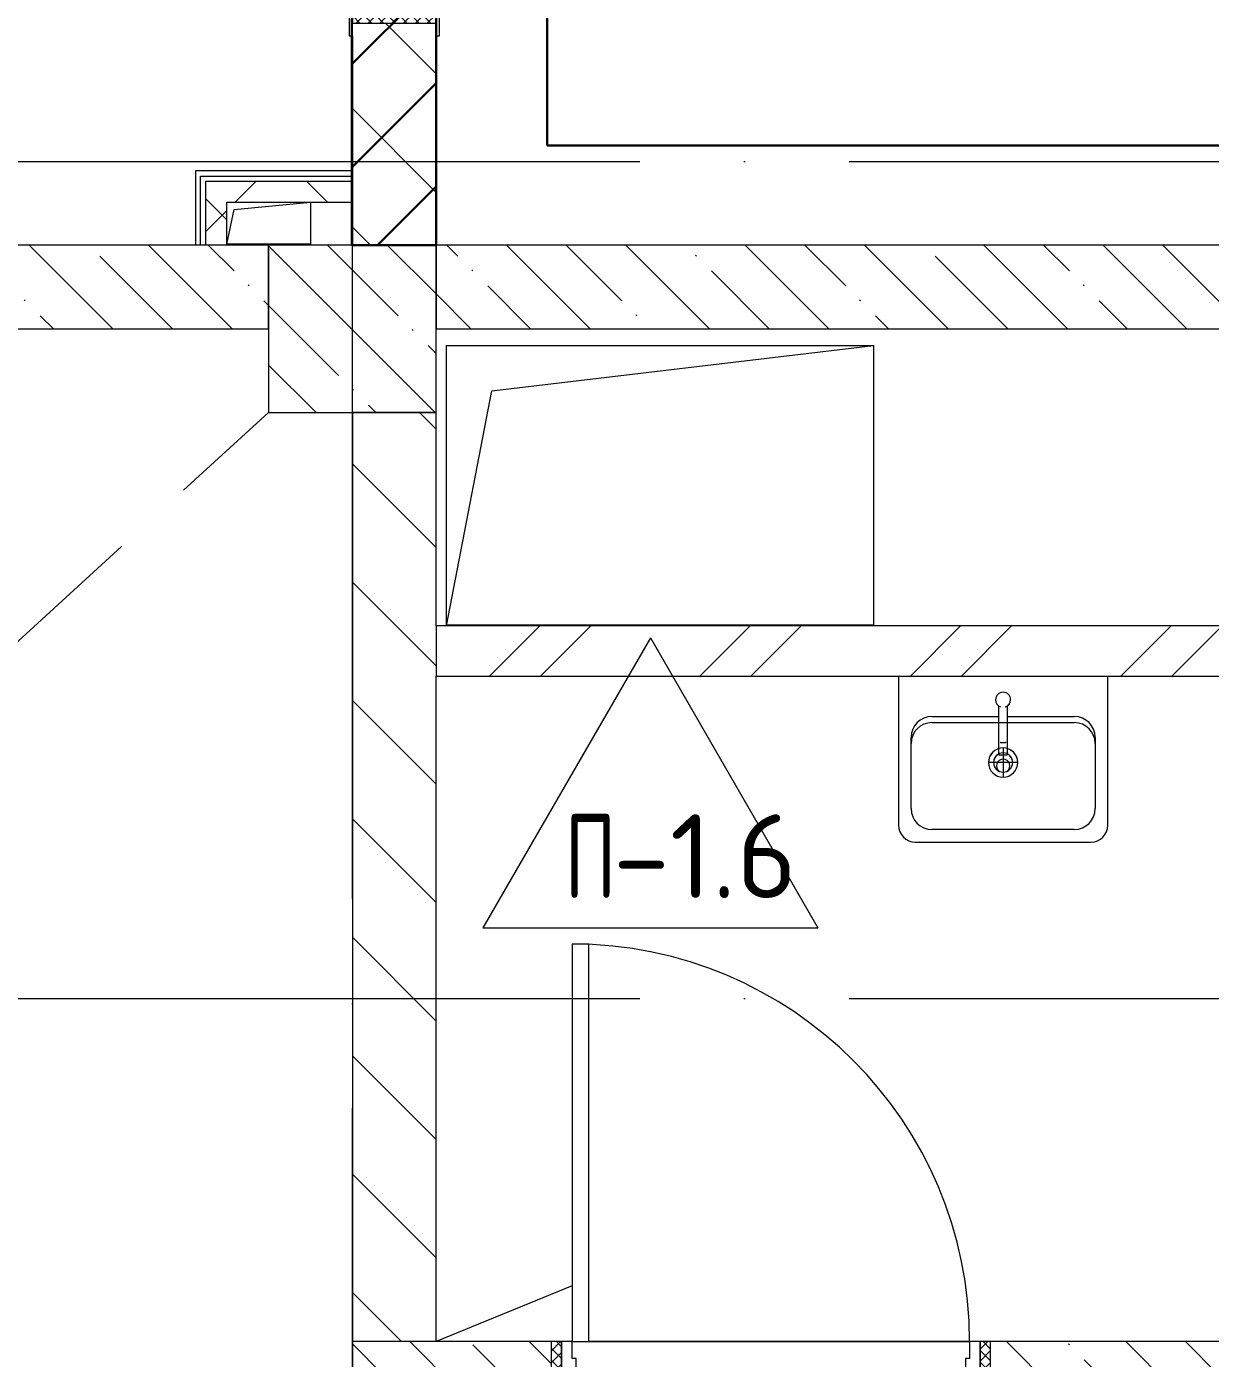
# Model space of a CAD drawing. Header units: millimetres. Extents: x -592259 to 288321, y -552984 to 293768.
# Drawn here: x 163775 to 166603, y -215891 to -212709 of the extents above; entities that cross this region are included whole.
import ezdxf

# ---------------------------------------------------------------- set-up
doc = ezdxf.new("R2010")
doc.units = ezdxf.units.MM
doc.linetypes.add('ADSK_Линия сетки', pattern=[2500, 2000, -250, 0, -250])
doc.linetypes.add('Штриховая', pattern=[600, 400, -200])
for name, color, linetype, lineweight in [('0.1) Блок 3 вып', 6, 'Continuous', 30), ('4) Штукатурка', 6, 'Continuous', 30), ('4.5) Штук Гипсовая по ЖБ', 6, 'Continuous', 30), ('A-DETL-____-OTLN', 250, 'Continuous', 5), ('A-DETL-GENF-OTLN', 250, 'Continuous', 5), ('A-DOOR-____-MCUT', 250, 'Continuous', 5), ('A-DOOR-____-OTLN', 250, 'Continuous', 5), ('A-DOOR-FRAM-MCUT', 250, 'Continuous', 5), ('A-DOOR-FRAM-OTLN', 250, 'Continuous', 5), ('A-FLOR-____-IDEN', 250, 'Continuous', 9), ('A-FLOR-____-OTLN', 250, 'Continuous', 9), ('A-GLAZ-____-OTLN', 250, 'Continuous', 5), ('A-WALL-____-MCUT', 250, 'Continuous', 13), ('A-WALL-____-PATT', 250, 'Continuous', 13), ('A-WALL-FNSH-MCUT', 250, 'Continuous', 13), ('I-WALL-____-OTLN', 250, 'Continuous', 9), ('P-SANR-FIXT-OTLN', 250, 'Continuous', 9), ('S-COLS-____-MCUT', 250, 'Continuous', 25), ('S-COLS-____-OTLN', 250, 'Continuous', 9), ('S-GRID-____-OTLN', 250, 'Continuous', 9)]:
    doc.layers.add(name, color=color, linetype=linetype, lineweight=lineweight)
doc.styles.add('ISOCPEUR_2', font='isocpeur.ttf', dxfattribs={"height": 160})
pattern_1 = [(135, (28052.9, -258555.93), (-141.42136, -141.42136), [])]
pattern_2 = [(135, (28052.9, -258555.93), (-142.5612, -142.5612), []), (135, (28195.47, -258555.93), (-142.5612, -142.5612), [252.016, -50.403, 3.353, -47.05])]
pattern_3 = [(45, (28052.9, -258555.93), (-141.42136, 141.42136), []), (135, (28052.9, -258555.93), (-141.42136, -141.42136), [])]

# ---------------------------------------------------------------- blocks, each defined once
blk = doc.blocks.new('Дверь_СКБ_2Ст_Внутренняя1 - Н_ВВ-10_2_2200x2600h_Фрамуга сверху 2 EIW 15-42979487-АР1_Маркировочный план 3 этажа секция 2_3')
at = {"layer": 'A-DOOR-____-OTLN'}
h = blk.add_hatch(dxfattribs=at)
h.set_pattern_fill('FP_12', color=256, style=0, pattern_type=2)
h.set_pattern_definition([(135, (1201.41, 164.685), (-14.1421, -14.1421), []), (225, (1201.41, 164.685), (14.1421, -14.1421), [])])
h.paths.add_polyline_path([(1112.5, -100), (1112.5, 100), (1087.5, 100), (1087.5, -100)])
at = {"layer": 'A-DOOR-FRAM-OTLN'}
h = blk.add_hatch(dxfattribs=at)
h.set_pattern_fill('FP_13', color=256, style=0, pattern_type=2)
h.set_pattern_definition([(45, (-921.384, 164.685), (-14.1421, 14.1421), []), (135, (-921.384, 164.685), (-14.1421, -14.1421), [])])
h.paths.add_polyline_path([(-1062.5, 93.9), (-1062.5, 100), (-1087.5, 100), (-1087.5, -100), (-1062.5, -100), (-1062.5, 60)])
at = {"layer": 'A-DOOR-____-MCUT'}
for p, q in [((-937.5, 1050), (-937.5, 100)), ((-897.5, 1050), (-937.5, 1050)), ((-897.5, 100), (-897.5, 1050)), ((962.5, 1050), (922.5, 1050)), ((922.5, 1050), (922.5, 100)), ((962.5, 100), (962.5, 1050)), ((-937.5, 100), (-897.5, 100)), ((922.5, 100), (962.5, 100))]:
    blk.add_line(p, q, dxfattribs=at)
at = {"layer": 'A-DOOR-____-OTLN'}
for centre, start, end in [((-937.5, 100), 0, 90), ((962.5, 100), 90, 180)]:
    blk.add_arc(centre, 950, start, end, dxfattribs=at)
at = {"layer": 'A-DOOR-FRAM-MCUT'}
for p, q in [((-1047.5, 108), (-1117.5, 108)), ((-1117.5, 108), (-1117.5, 100)), ((-1117.5, 100), (-1047.5, 100)), ((-1062.5, 100), (-1087.5, 100)), ((-1087.5, 100), (-1087.5, -100)), ((-937.5, 100), (-1062.5, 100)), ((-1062.5, 100), (-1062.5, 20)), ((-1062.5, -100), (-1062.5, 100)), ((-1047.5, 100), (-1062.5, 100)), ((-1062.5, 100), (-1062.5, 99)), ((-1062.5, 99), (-1047.5, 99)), ((-1047.5, 100), (-1047.5, 108)), ((-1047.5, 99), (-1047.5, 100)), ((-937.5, 60), (-937.5, 100)), ((962.5, 100), (962.5, 60)), ((1087.5, 100), (962.5, 100)), ((1142.5, 108), (1072.5, 108)), ((1072.5, 108), (1072.5, 100)), ((1087.5, 100), (1072.5, 100)), ((1072.5, 100), (1072.5, 99)), ((1072.5, 100), (1142.5, 100)), ((1072.5, 99), (1087.5, 99)), ((1087.5, 20), (1087.5, 100)), ((1112.5, 100), (1087.5, 100)), ((1087.5, 100), (1087.5, -100)), ((1087.5, 99), (1087.5, 100)), ((1112.5, -100), (1112.5, 100)), ((1142.5, 100), (1142.5, 108)), ((-927.5, 60), (-937.5, 60)), ((-927.5, 20), (-927.5, 60)), ((962.5, 60), (952.5, 60)), ((952.5, 60), (952.5, 20)), ((-1062.5, 20), (-927.5, 20)), ((-1047.5, 20), (-1062.5, 20)), ((-1062.5, 20), (-1062.5, -100)), ((-1047.5, -100), (-1047.5, 20)), ((952.5, 20), (1087.5, 20)), ((1087.5, 20), (1072.5, 20)), ((1072.5, 20), (1072.5, -100)), ((1087.5, -100), (1087.5, 20)), ((-1047.5, -100), (-1117.5, -100)), ((-1117.5, -100), (-1117.5, -108)), ((-1117.5, -108), (-1047.5, -108)), ((-1087.5, -100), (-1062.5, -100)), ((-1062.5, -100), (-1047.5, -100)), ((-1047.5, -108), (-1047.5, -100)), ((1072.5, -100), (1087.5, -100)), ((1142.5, -100), (1072.5, -100)), ((1072.5, -100), (1072.5, -108)), ((1072.5, -108), (1142.5, -108)), ((1087.5, -100), (1112.5, -100)), ((1142.5, -108), (1142.5, -100))]:
    blk.add_line(p, q, dxfattribs=at)
blk = doc.blocks.new('Дверь_СКБ_1Ст - Д-19п_1050x2100h_С_У персонала_ ПУИ-39094330-АР1_Маркировочный план 3 этажа секция 2_3')
at = {"layer": 'A-DOOR-____-OTLN'}
h = blk.add_hatch(dxfattribs=at)
h.set_pattern_fill('FP_36', color=256, style=0, pattern_type=2)
h.set_pattern_definition([(135, (1776.41, 164.685), (-14.14214, -14.14214), []), (225, (1776.41, 164.685), (14.14214, -14.14214), [])])
h.paths.add_polyline_path([(512.5, 20), (537.5, 20), (537.5, 100), (512.5, 100)])
at = {"layer": 'A-DOOR-FRAM-OTLN'}
h = blk.add_hatch(dxfattribs=at)
h.set_pattern_fill('FP_37', color=256, style=0, pattern_type=2)
h.set_pattern_definition([(45, (-346.384, 164.685), (-14.1421, 14.1421), []), (135, (-346.384, 164.685), (-14.1421, -14.1421), [])])
h.paths.add_polyline_path([(-512.5, 20), (-487.5, 20), (-487.5, 100), (-512.5, 100)])
at = {"layer": 'A-DOOR-____-MCUT'}
for p, q in [((-462.5, 1050), (-462.5, 100)), ((-422.5, 1050), (-462.5, 1050)), ((-422.5, 100), (-422.5, 1050)), ((-462.5, 100), (-422.5, 100))]:
    blk.add_line(p, q, dxfattribs=at)
at = {"layer": 'A-DOOR-____-OTLN'}
blk.add_arc((-462.5, 100), 950, 360, 90, dxfattribs=at)
at = {"layer": 'A-DOOR-FRAM-MCUT'}
for p, q in [((-487.5, 100), (-512.5, 100)), ((-512.5, 100), (-512.5, 20)), ((-462.5, 100), (-487.5, 100)), ((-487.5, 100), (-487.5, 20)), ((-487.5, 20), (-487.5, 100)), ((-462.5, 60), (-462.5, 100)), ((487.5, 100), (487.5, 60)), ((512.5, 100), (487.5, 100)), ((512.5, 20), (512.5, 100)), ((537.5, 100), (512.5, 100)), ((512.5, 100), (512.5, 20)), ((537.5, 20), (537.5, 100)), ((-452.5, 60), (-462.5, 60)), ((-452.5, 20), (-452.5, 60)), ((487.5, 60), (477.5, 60)), ((477.5, 60), (477.5, 20)), ((-512.5, 20), (-487.5, 20)), ((-487.5, 20), (-452.5, 20)), ((477.5, 20), (512.5, 20)), ((512.5, 20), (537.5, 20))]:
    blk.add_line(p, q, dxfattribs=at)
blk = doc.blocks.new('_Wn_-As_OpeningMEP_floor__Rectangular - _Wn_-As_OpeningMEP_floor__Rectangular-37748893-АР1_Маркировочный план 3 этажа секция 2_3')
at = {"layer": 'A-DETL-GENF-OTLN', "lineweight": 5}
for p, q in [((-402, 277), (510, 385)), ((-510, -285), (-402, 277))]:
    blk.add_line(p, q, dxfattribs=at)
blk = doc.blocks.new('_Wn_-As_OpeningMEP_floor__Rectangular - _Wn_-As_OpeningMEP_floor__Rectangular-35307840-АР1_Маркировочный план 3 этажа секция 2_3')
at = {"layer": 'A-DETL-GENF-OTLN', "lineweight": 5}
for p, q in [((-82.3, 82.3), (100, 100)), ((-100, 0), (-82.3, 82.3))]:
    blk.add_line(p, q, dxfattribs=at)
blk = doc.blocks.new('Раковина_АИ_3D_Рен_МГН_Santek Neo 50 - Раковина 500x400x170-V197-АР1_Маркировочный план 3 этажа секция 2_3')
at = {"layer": 'P-SANR-FIXT-OTLN', "lineweight": 5}
for p, q in [((-250, 21.3), (-250, -335)), ((250, -335), (250, 21.3)), ((-10, -167), (-10, -49.9)), ((10, -50), (10, -167)), ((-170, -75), (-10, -75)), ((-170, -89.7), (170, -89.7)), ((10, -75), (170, -75)), ((-220, -295), (-220, -125)), ((220, -125), (220, -295)), ((-220, -295), (-220, -139.7)), ((-5.9, -137), (-7, -137)), ((-7, -137), (-7, -137)), ((-5.9, -137), (5.9, -137)), ((0, -150), (0, -220)), ((7, -137), (5.9, -137)), ((7, -137), (7, -137)), ((220, -139.7), (220, -295)), ((35, -185), (-35, -185)), ((-10, -167), (10, -167)), ((170, -345), (-170, -345)), ((170, -345), (-170, -345)), ((-210, -375), (210, -375))]:
    blk.add_line(p, q, dxfattribs=at)
for centre, radius, start, end in [((0, -35), 18, 360, 180), ((0, -35), 18, 180, 250.809), ((0, -35), 18, 289.191, 360), ((0, -35), 18, 295.1932, 300), ((0, -35), 18, 309.9994, 315), ((0, -35), 18, 324.9997, 330), ((-170, -125), 50, 90, 180), ((-170, -139.7), 50, 90, 180), ((170, -125), 50, 0, 90), ((170, -139.7), 50, 0, 90), ((0, -185), 35, 0, 180), ((0, -185), 35, 106.6727, 180), ((0, -185), 35, 0, 73.3273), ((0, -185), 35, 180, 0), ((0, -185), 35, 180, 360), ((0, -185), 23, 360, 180), ((0, -185), 23, 115.3299, 180), ((0, -185), 23, 180, 360), ((0, -185), 23, 180, 360), ((0, -185), 23, 360, 64.6701), ((-170, -295), 50, 180, 270), ((-170, -295), 50, 180, 270), ((170, -295), 50, 270, 0), ((170, -295), 50, 270, 0), ((-210, -335), 40, 180, 270), ((210, -335), 40, 270, 0)]:
    blk.add_arc(centre, radius, start, end, dxfattribs=at)
for points in [[(-6.2, -51.9), (-6.1, -51.9), (-6, -52), (-5.9, -52)], [(5.9, -52), (6, -52), (6.1, -51.9), (6.2, -51.9)]]:
    blk.add_open_spline(points, degree=3, dxfattribs=at)
blk = doc.blocks.new('Сифон Orio для МГН - Сифон бутылочный-V198-АР1_Маркировочный план 3 этажа секция 2_3')
at = {"layer": 'P-SANR-FIXT-OTLN', "lineweight": 5}
for start, end in [(90, 233.7432), (306.2568, 90)]:
    blk.add_arc((0, 0), 16, start, end, dxfattribs=at)
blk = doc.blocks.new('AAR_СКБ_Марка_Перекрытия - Марка пола-17325028-АР1_Маркировочный план 3 этажа секция 2_3')
at = {"layer": 'A-FLOR-____-IDEN'}
for p, q in [((0, 6.932), (-4.002, 0)), ((0, 6.932), (4.002, 0)), ((-4.002, 0), (4.002, 0))]:
    blk.add_line(p, q, dxfattribs=at)

msp = doc.modelspace()

# ---------------------------------------------------------------- hatches: boundary and pattern name
at = {"layer": '0.1) Блок 3 вып'}
h = msp.add_hatch(dxfattribs=at)
h.set_pattern_fill('ANSI31', color=256, scale=55)
h.paths.add_polyline_path([(164551.4057, -208660.928), (164752.8838, -208660.928), (164752.8838, -213230.9602), (164551.4057, -213230.9602)])
h.paths.add_polyline_path([(160552.9067, -209505.928), (164552.9057, -209505.928), (164552.9057, -209305.928), (160552.9067, -209305.928)])
h.paths.add_polyline_path([(152572.9052, -209305.928), (150494.4904, -209305.928), (150494.4904, -209505.928), (152572.9052, -209505.928)])
h.paths.add_polyline_path([(142352.8845, -203010.6466), (145652.8838, -203010.6466), (145652.8838, -203210.6466), (142352.8845, -203210.6466)])
h.paths.add_polyline_path([(145652.8838, -205450.9286), (142352.8845, -205450.9286), (142352.8845, -205249.6036), (145652.8838, -205249.6036)])
h.paths.add_polyline_path([(145652.8838, -206680.9292), (145852.9057, -206680.9292), (145852.9057, -200380.9292), (145652.8838, -200380.9292)])
h.paths.add_polyline_path([(145852.9057, -209505.928), (145652.8838, -209505.928), (145652.8838, -207080.9292), (145852.9057, -207080.9292)])
h.paths.add_polyline_path([(142152.8845, -203010.6466), (142352.8845, -203010.6466), (142352.8845, -205450.9286), (142152.8845, -205450.9286)])
at = {"layer": 'A-WALL-____-PATT', "lineweight": 15}
h = msp.add_hatch(dxfattribs=at)
h.set_pattern_fill('FP_1', color=256, style=0, pattern_type=2)
h.set_pattern_definition(pattern_1)
h.paths.add_polyline_path([(164728.2838, -213230.9602), (164752.9057, -213230.9602), (164752.9057, -212700.9292), (164552.9057, -212700.9292), (164552.9057, -213230.9602), (164632.9057, -213230.9602)])
h.paths.add_polyline_path([(164552.9057, -210500.9292), (164752.9057, -210500.9292), (164751.9057, -208660.928), (164552.9057, -208660.928), (164552.9057, -210470.9292)])
h = msp.add_hatch(dxfattribs=at)
h.set_pattern_fill('FP_52', color=256, style=0, pattern_type=2)
h.set_pattern_definition(pattern_3)
h.paths.add_polyline_path([(164202.8838, -213230.9602), (164252.8838, -213230.9602), (164252.8838, -213078.4286), (164202.8838, -213078.4286), (164202.8838, -213229.0139)])
h = msp.add_hatch(dxfattribs=at)
h.set_pattern_fill('FP_52', color=256, style=0, pattern_type=2)
h.set_pattern_definition(pattern_3)
h.paths.add_polyline_path([(164452.8838, -213128.4286), (164552.9057, -213128.4286), (164552.9057, -213078.4286), (164252.8838, -213078.4286), (164252.8838, -213128.4286), (164390.383, -213128.4286)])
h = msp.add_hatch(dxfattribs=at)
h.set_pattern_fill('FP_19', color=256, style=0, pattern_type=2)
h.set_pattern_definition(pattern_2)
h.paths.add_polyline_path([(164752.8838, -213430.9602), (168302.9057, -213430.9602), (168302.9057, -213230.9602), (164752.8838, -213230.9602)])
h.paths.add_polyline_path([(164352.8838, -213430.9602), (164352.8838, -213230.9602), (159002.8838, -213230.9602), (159002.8838, -213430.9602), (164252.8838, -213430.9602)])
h.paths.add_polyline_path([(153012.8838, -213430.9602), (158502.8838, -213430.9602), (158502.8838, -213230.9602), (153012.8838, -213230.9602), (153012.8838, -213360.0158)])
h = msp.add_hatch(dxfattribs=at)
h.set_pattern_fill('FP_1', color=256, style=0, pattern_type=2)
h.set_pattern_definition(pattern_1)
h.paths.add_polyline_path([(164552.9057, -215850.928), (164752.9057, -215850.928), (164752.9057, -213630.9286), (164552.9057, -213630.9286), (164552.9057, -214575.0586)])
h = msp.add_hatch(dxfattribs=at)
h.set_pattern_fill('FP_2', color=256, style=0, pattern_type=2)
h.set_pattern_definition([(45, (28052.9, -258555.93), (-251.4472, 251.4472), []), (45, (28052.9, -258174.93), (-251.4472, 251.4472), [])])
h.paths.add_polyline_path([(168302.9057, -214260.9286), (168302.9057, -214140.9286), (164752.9057, -214140.9286), (164752.9057, -214260.9286), (168287.3432, -214260.9286)])
h = msp.add_hatch(dxfattribs=at)
h.set_pattern_fill('FP_19', color=256, style=0, pattern_type=2)
h.set_pattern_definition(pattern_2)
h.paths.add_polyline_path([(168262.8838, -216050.928), (168302.9057, -216050.928), (168302.9057, -215850.928), (166077.9057, -215850.9292), (166077.9057, -216050.928), (168227.8838, -216050.928)])
h.paths.add_polyline_path([(165027.9057, -216050.928), (165027.9057, -215850.928), (164552.9057, -215850.928), (164552.9057, -216050.928), (164997.9057, -216050.928)])
at = {"layer": 'S-COLS-____-OTLN', "lineweight": 5}
h = msp.add_hatch(dxfattribs=at)
h.set_pattern_fill('FP_19', color=256, style=0, pattern_type=2)
h.set_pattern_definition(pattern_2)
h.paths.add_polyline_path([(164552.9057, -213630.9286), (164752.8838, -213630.9286), (164752.8207, -213230.9602), (164352.8838, -213230.9602), (164352.8838, -213630.9286)])

# ---------------------------------------------------------------- linework, layer by layer
at = {"layer": '0.1) Блок 3 вып'}
msp.add_lwpolyline([(164551.4057, -208660.928), (164752.8838, -208660.928), (164752.8838, -213230.9602), (164551.4057, -213230.9602)], close=True, dxfattribs=at)
at = {"layer": '4) Штукатурка'}
msp.add_line((165018.6012, -210326.048), (165018.6012, -212993.3086), dxfattribs=at)
at = {"layer": '4.5) Штук Гипсовая по ЖБ'}
msp.add_line((165018.6012, -212993.3086), (168907.84, -212993.3086), dxfattribs=at)
at = {"layer": 'A-DETL-____-OTLN', "linetype": 'Штриховая'}
msp.add_line((148190.9057, -228372.9282), (164352.8609, -213630.8964), dxfattribs=at)
at = {"layer": 'A-FLOR-____-OTLN', "lineweight": 5}
for p, q in [((164452.8838, -213128.4286), (164452.8838, -213228.4286)), ((164452.8838, -213228.4286), (164252.8838, -213228.4286)), ((164777.9057, -214140.9286), (164777.9057, -213470.9286)), ((164777.9057, -213470.9286), (165797.9057, -213470.9286)), ((165797.9057, -213470.9286), (165797.9057, -214140.9286)), ((166027.9057, -215850.9292), (165117.9057, -215850.9292))]:
    msp.add_line(p, q, dxfattribs=at)
at = {"layer": 'A-FLOR-____-OTLN'}
msp.add_line((165077.9057, -215718.0233), (164752.9086, -215850.928), dxfattribs=at)
at = {"layer": 'A-WALL-____-MCUT', "color": 7, "lineweight": 15}
for p, q in [((164552.9057, -212730.9292), (164552.9057, -213230.9602)), ((164752.9057, -213230.9602), (164752.9057, -212730.9292)), ((164202.8838, -213230.9602), (164202.8838, -213078.4286)), ((164202.8838, -213078.4286), (164552.9057, -213078.4286)), ((164252.8838, -213230.9602), (164252.8838, -213128.4286)), ((164252.8838, -213128.4286), (164552.9057, -213128.4286)), ((164552.9057, -213230.9602), (164752.8838, -213230.9602)), ((164552.9057, -213630.9286), (164552.9057, -215850.928)), ((164752.9057, -213630.9286), (164552.9057, -213630.9286)), ((164752.9057, -214140.9286), (164752.9057, -213630.9286)), ((166837.9057, -214140.9286), (164752.9057, -214140.9286)), ((164752.9057, -215850.928), (164752.9057, -214260.9286)), ((164752.9057, -214260.9286), (168302.9057, -214260.9286))]:
    msp.add_line(p, q, dxfattribs=at)
at = {"layer": 'A-WALL-____-MCUT', "lineweight": 15}
for p, q in [((164190.3838, -213230.9602), (164190.3838, -213065.9286)), ((164190.3838, -213065.9286), (164552.9057, -213065.9286)), ((164352.8838, -213430.9602), (164352.8838, -213230.9602)), ((164752.8838, -213230.9602), (164752.8838, -213430.9602)), ((164752.9057, -214140.9286), (164752.9057, -214260.9286))]:
    msp.add_line(p, q, dxfattribs=at)
at = {"layer": 'A-WALL-____-MCUT', "color": 250, "lineweight": 15}
for p, q in [((164352.8838, -213230.9602), (159002.8838, -213230.9602)), ((168302.9057, -213230.9602), (164752.8838, -213230.9602)), ((159002.8838, -213430.9602), (164352.8838, -213430.9602)), ((164752.8838, -213430.9602), (166837.9057, -213430.9602)), ((165027.9057, -215850.928), (164552.9057, -215850.928)), ((164552.9057, -215850.928), (164552.9057, -216050.928)), ((167909.9057, -215850.928), (166077.9057, -215850.928))]:
    msp.add_line(p, q, dxfattribs=at)
at = {"layer": 'A-WALL-FNSH-MCUT', "lineweight": 15}
for p, q in [((164177.8838, -213053.4286), (164177.8838, -213230.9602)), ((164552.9057, -213053.4286), (164177.8838, -213053.4286))]:
    msp.add_line(p, q, dxfattribs=at)
at = {"layer": 'I-WALL-____-OTLN', "lineweight": 15}
for p, q in [((164777.9057, -214137.9292), (165797.9057, -214137.9292)), ((165117.9057, -215850.928), (166027.9057, -215850.928))]:
    msp.add_line(p, q, dxfattribs=at)
at = {"layer": 'S-COLS-____-MCUT', "lineweight": 5}
for p, q in [((164752.8838, -213230.9286), (164352.8838, -213230.9286)), ((164352.8838, -213430.9602), (164352.8838, -213630.9286)), ((164752.8838, -213630.9286), (164752.8838, -213430.9602)), ((164352.8838, -213630.9286), (164752.8838, -213630.9286))]:
    msp.add_line(p, q, dxfattribs=at)
at = {"layer": 'S-COLS-____-OTLN', "lineweight": 5}
for p, q in [((164352.8838, -213230.9286), (164352.8838, -213430.9602)), ((164752.8838, -213430.9602), (164752.8838, -213230.9286))]:
    msp.add_line(p, q, dxfattribs=at)
at = {"layer": 'S-GRID-____-OTLN', "linetype": 'ADSK_Линия сетки'}
for p, q in [((164552.9057, -262294.7685), (164552.9057, -197353.9241)), ((93236.8325, -213030.9286), (184510.8783, -213030.9286)), ((93236.8325, -215030.9286), (184856.9445, -215030.9286))]:
    msp.add_line(p, q, dxfattribs=at)

# ---------------------------------------------------------------- block references
at = {"layer": 'A-DOOR-____-OTLN', "rotation": 270}
msp.add_blockref('Дверь_СКБ_2Ст_Внутренняя1 - Н_ВВ-10_2_2200x2600h_Фрамуга сверху 2 EIW 15-42979487-АР1_Маркировочный план 3 этажа секция 2_3', (164652.9057, -211588.4292), dxfattribs=at)
at = {"layer": 'A-DOOR-____-OTLN'}
msp.add_blockref('Дверь_СКБ_1Ст - Д-19п_1050x2100h_С_У персонала_ ПУИ-39094330-АР1_Маркировочный план 3 этажа секция 2_3', (165540.4057, -215950.928), dxfattribs=at)
at = {"layer": 'A-FLOR-____-IDEN', "xscale": 99.99999999999993, "yscale": 99.99999999999993, "zscale": 99.99999999999993}
msp.add_blockref('AAR_СКБ_Марка_Перекрытия - Марка пола-17325028-АР1_Маркировочный план 3 этажа секция 2_3', (165265.0335, -214862.4242), dxfattribs=at)
at = {"layer": 'A-GLAZ-____-OTLN'}
for name, p in [('_Wn_-As_OpeningMEP_floor__Rectangular - _Wn_-As_OpeningMEP_floor__Rectangular-35307840-АР1_Маркировочный план 3 этажа секция 2_3', (164352.8838, -213228.4286)), ('_Wn_-As_OpeningMEP_floor__Rectangular - _Wn_-As_OpeningMEP_floor__Rectangular-37748893-АР1_Маркировочный план 3 этажа секция 2_3', (165287.9057, -213855.9286))]:
    msp.add_blockref(name, p, dxfattribs=at)
at = {"layer": 'P-SANR-FIXT-OTLN', "lineweight": 5}
for name, p in [('Раковина_АИ_3D_Рен_МГН_Santek Neo 50 - Раковина 500x400x170-V197-АР1_Маркировочный план 3 этажа секция 2_3', (166107.8789, -214282.254)), ('Сифон Orio для МГН - Сифон бутылочный-V198-АР1_Маркировочный план 3 этажа секция 2_3', (166107.8789, -214475.2654))]:
    msp.add_blockref(name, p, dxfattribs=at)

# ---------------------------------------------------------------- texts
at = {"layer": 'A-FLOR-____-IDEN', "char_height": 200, "attachment_point": 1, "style": 'ISOCPEUR_2'}
for s, insert, width in [('\\fISOCPEUR|b0|i0|c204|p34|;\\W.7;П', (165059.7986, -214591.0384), 140.295312), ('-1.6', (165175.5538, -214591.0384), 381.60325)]:
    msp.add_mtext(s, dxfattribs=dict(at, insert=insert, width=width))

doc.saveas('drawing.dxf')
